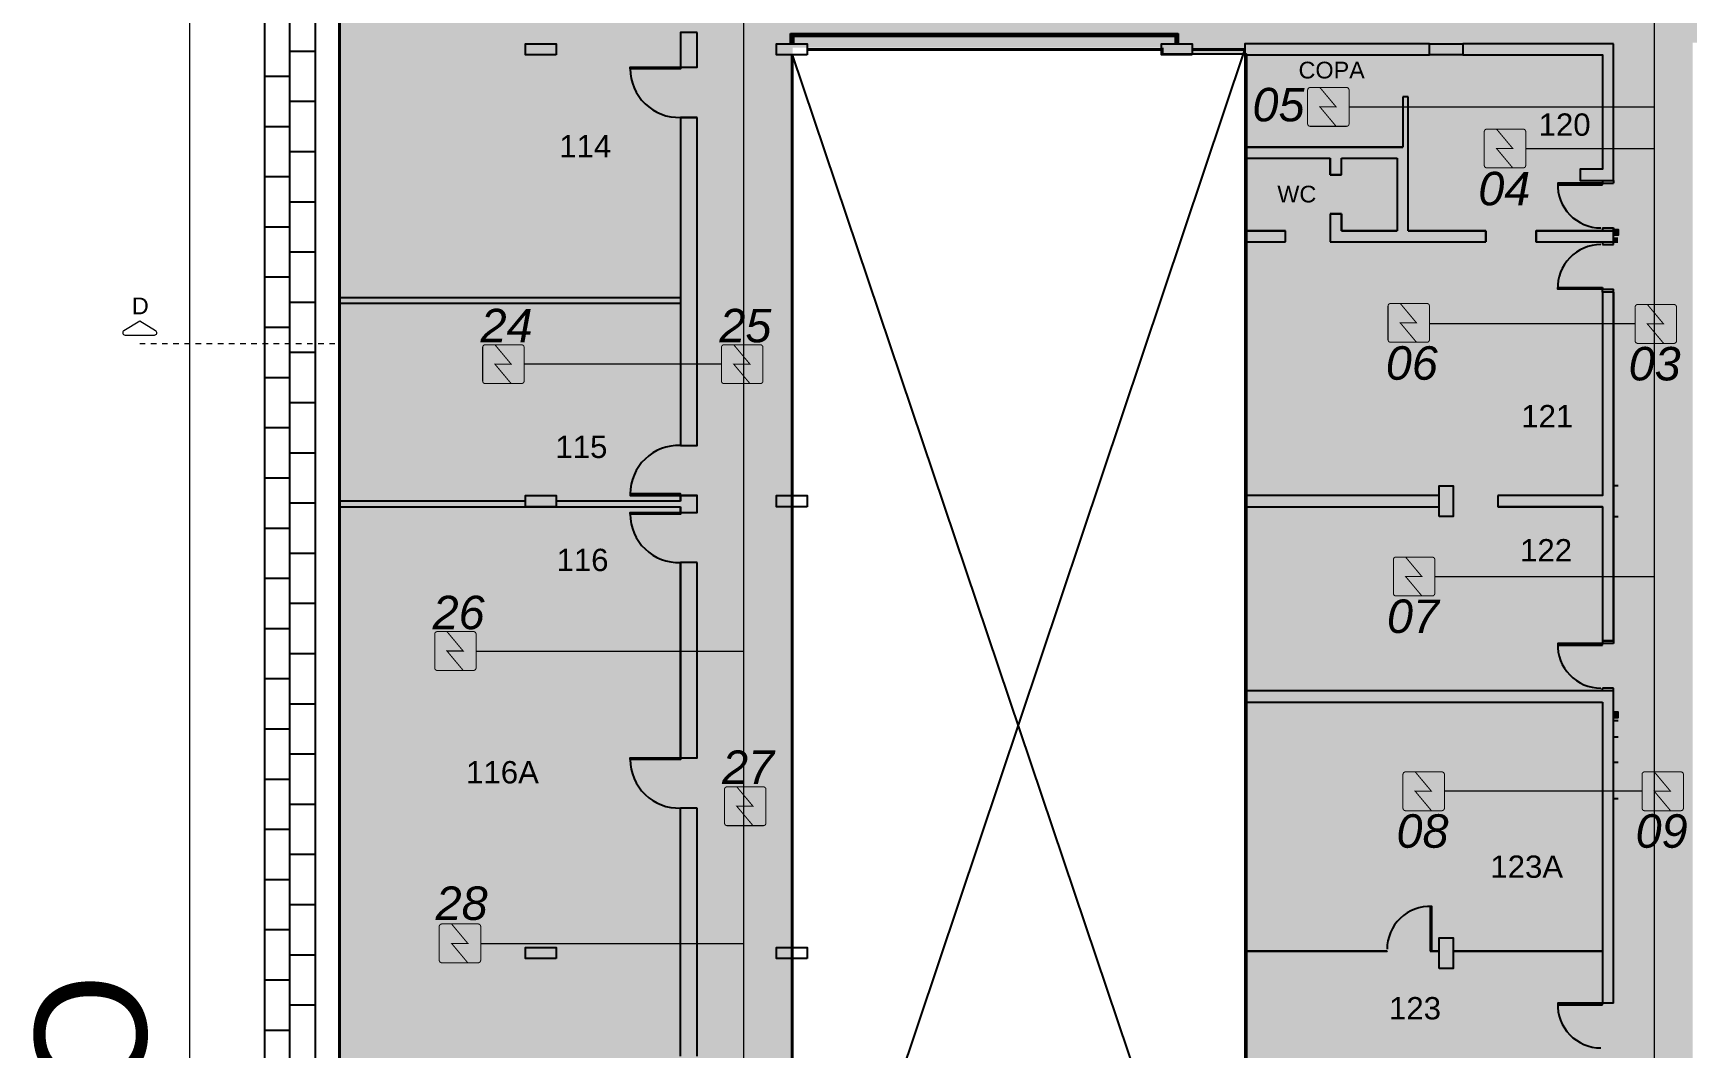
# Model space of a CAD drawing. Header units: metres. Extents: x -331 to 2982, y 362 to 2539.
# Drawn here: x 740.57 to 770.22, y 1569.72 to 1587.91 of the extents above; entities that cross this region are included whole.
import ezdxf
from ezdxf.enums import TextEntityAlignment as Align

# ---------------------------------------------------------------- set-up
doc = ezdxf.new("R2010")
doc.units = ezdxf.units.M
doc.linetypes.add('DASHDOT', pattern=[1, 0.5, -0.25, 0, -0.25])
doc.layers.get('0').update_dxf_attribs({"color": 251})
doc.layers.add('_corredores', color=251, linetype='Continuous', plot=False)
doc.layers.add('_salas', color=251, linetype='Continuous', plot=False)
for name, color, linetype in [('ALV', 251, 'Continuous'), ('CX', 251, 'Continuous'), ('Det', 251, 'Continuous'), ('DET. FUMAÇA', 1, 'Continuous'), ('Det_disjuntores_e_quadros', 251, 'Continuous'), ('Det_Instalacoes', 251, 'Continuous'), ('Det_Vigas', 251, 'Continuous'), ('Div', 251, 'Continuous'), ('Est', 251, 'Continuous'), ('SALAS NOVAS', 7, 'Continuous'), ('Texto_Salas', 251, 'Continuous'), ('vid', 251, 'Continuous')]:
    doc.layers.add(name, color=color, linetype=linetype)
doc.layers.add('LCorte', color=251, linetype='Continuous', lineweight=20)
doc.styles.add('ARIAL', font='arial.ttf')
doc.styles.add('DESTAQUE', font='arial.ttf', dxfattribs={"height": 0.4})
doc.styles.add('X3G_ENTITY_1416ABA1', font='arial.ttf', dxfattribs={"height": 0.6})
doc.styles.add('X3G_ENTITY_1416ABAB', font='arial.ttf', dxfattribs={"height": 0.6})
doc.styles.add('X3G_ENTITY_1416ABB5', font='arial.ttf', dxfattribs={"height": 0.6})
doc.styles.add('X3G_ENTITY_1416ABBF', font='arial.ttf', dxfattribs={"height": 0.6})
doc.styles.add('X3G_ENTITY_1416ABE7', font='arial.ttf', dxfattribs={"height": 0.6})
doc.styles.add('X3G_ENTITY_1416ABF1', font='arial.ttf', dxfattribs={"height": 0.6})
doc.styles.add('X3G_ENTITY_1416AE63', font='arial.ttf', dxfattribs={"height": 0.6})
doc.styles.add('X3G_ENTITY_1416AE6D', font='arial.ttf', dxfattribs={"height": 0.6})
doc.styles.add('X3G_ENTITY_1416AE8B', font='arial.ttf', dxfattribs={"height": 0.6})
doc.styles.add('X3G_ENTITY_1416AF21', font='arial.ttf', dxfattribs={"height": 0.6})
doc.styles.add('X3G_ENTITY_1416AF2B', font='arial.ttf', dxfattribs={"height": 0.6})
doc.styles.add('X3G_ENTITY_1416AF35', font='arial.ttf', dxfattribs={"height": 0.6})

# ---------------------------------------------------------------- blocks, each defined once
blk = doc.blocks.new('Detector de fumaça')
at = {"layer": 'DET. FUMAÇA', "linetype": 'Continuous', "lineweight": 15, "const_width": 0.0187}
blk.add_lwpolyline([(774.599, 539.816), (775.249, 539.816, -0.414214), (775.296, 539.769), (775.296, 539.167, -0.414214), (775.249, 539.12), (774.599, 539.12, -0.414214), (774.553, 539.167), (774.553, 539.769, -0.414214)], format="xyb", close=True, dxfattribs=at)
blk.add_lwpolyline([(774.773, 539.816), (775.064, 539.468), (774.773, 539.468), (775.064, 539.12)], dxfattribs=at)

msp = doc.modelspace()

# ---------------------------------------------------------------- hatches: boundary and pattern name
at = {"layer": '_corredores', "transparency": 33554508}
h = msp.add_hatch(color=256, dxfattribs=at)
h.dxf.hatch_style = 1
h.paths.add_polyline_path([(849.579, 1608.941), (849.579, 1612.216), (852.229, 1612.216), (852.229, 1614.651), (851.629, 1614.651), (851.629, 1624.564), (870.399, 1624.564), (870.399, 1626.4), (870.209, 1626.4), (870.209, 1626.597), (870.023, 1626.784), (866.324, 1626.785), (866.308, 1626.751), (866.204, 1626.834), (865.442, 1627.594), (864.014, 1627.594), (862.586, 1627.594), (861.776, 1626.785), (861.74, 1626.785), (861.736, 1626.784), (861.723, 1626.783), (861.705, 1626.783), (858.111, 1626.785), (857.764, 1626.438), (857.417, 1626.785), (853.824, 1626.785), (853.808, 1626.751), (853.704, 1626.834), (852.942, 1627.594), (851.514, 1627.594), (849.768, 1627.594), (849.768, 1626.834), (849.628, 1626.834), (849.628, 1629.914), (841.254, 1629.914), (841.254, 1628.074), (840.494, 1628.074), (840.494, 1627.116), (840.776, 1626.834), (840.394, 1626.452), (840.062, 1626.785), (836.454, 1626.785), (836.439, 1626.751), (836.334, 1626.834), (835.573, 1627.594), (834.144, 1627.594), (832.716, 1627.594), (831.906, 1626.785), (831.87, 1626.785), (831.867, 1626.784), (831.853, 1626.783), (831.835, 1626.783), (828.241, 1626.785), (827.894, 1626.438), (827.548, 1626.785), (823.954, 1626.785), (823.938, 1626.751), (823.834, 1626.834), (823.072, 1627.594), (821.644, 1627.594), (820.215, 1627.594), (819.405, 1626.785), (819.37, 1626.785), (819.366, 1626.784), (819.353, 1626.783), (819.335, 1626.783), (815.741, 1626.785), (815.394, 1626.438), (815.047, 1626.785), (811.454, 1626.785), (811.438, 1626.751), (811.334, 1626.834), (810.572, 1627.594), (809.144, 1627.594), (807.715, 1627.594), (806.906, 1626.785), (806.87, 1626.785), (806.866, 1626.784), (806.853, 1626.783), (806.835, 1626.783), (803.241, 1626.785), (802.894, 1626.438), (802.547, 1626.785), (798.954, 1626.785), (798.938, 1626.751), (798.834, 1626.834), (798.072, 1627.594), (796.644, 1627.594), (795.215, 1627.594), (794.406, 1626.785), (794.37, 1626.785), (794.366, 1626.784), (794.353, 1626.783), (794.335, 1626.783), (790.741, 1626.785), (790.394, 1626.438), (790.047, 1626.785), (786.454, 1626.785), (786.438, 1626.751), (786.334, 1626.834), (785.572, 1627.594), (784.144, 1627.594), (782.716, 1627.594), (781.906, 1626.785), (781.87, 1626.785), (781.866, 1626.784), (781.853, 1626.783), (781.835, 1626.783), (778.241, 1626.785), (777.894, 1626.438), (777.547, 1626.785), (773.954, 1626.785), (773.938, 1626.751), (773.834, 1626.834), (773.072, 1627.594), (771.644, 1627.594), (770.216, 1627.594), (769.406, 1626.785), (769.37, 1626.785), (769.367, 1626.784), (769.353, 1626.783), (769.335, 1626.783), (765.635, 1626.784), (765.449, 1626.597), (765.449, 1626.4), (765.259, 1626.4), (765.259, 1624.564), (770.104, 1624.564), (770.104, 1614.651), (770.414, 1614.651), (770.414, 1605.531), (765.029, 1605.531), (765.029, 1610.831), (763.829, 1610.831), (763.829, 1605.531), (755.929, 1605.531), (755.929, 1610.831), (754.829, 1610.831), (754.829, 1605.531), (746.079, 1605.531), (746.079, 1601.916), (748.449, 1601.916), (748.449, 1603.616), (748.049, 1603.616), (748.049, 1603.816), (754.474, 1603.816), (754.474, 1603.616), (754.149, 1603.616), (754.149, 1601.916), (754.474, 1601.916), (754.474, 1601.716), (754.474, 1601.191), (757.974, 1601.191), (757.974, 1603.591), (757.974, 1603.791), (768.029, 1603.791), (768.029, 1603.771), (768.834, 1603.771), (768.834, 1595.811), (768.004, 1595.811), (768.004, 1595.791), (762.364, 1595.791), (762.364, 1590.581), (754.174, 1590.581), (754.174, 1593.066), (752.499, 1593.066), (752.499, 1560.541), (752.299, 1560.541), (752.299, 1561.441), (751.199, 1561.441), (751.199, 1558.116), (752.299, 1558.116), (752.299, 1559.116), (752.499, 1559.116), (752.499, 1557.116), (755.419, 1557.116), (755.419, 1558.966), (753.924, 1558.966), (753.924, 1563.441), (754.189, 1563.441), (754.189, 1587.651), (760.824, 1587.651), (760.824, 1587.741), (768.929, 1587.741), (768.929, 1563.841), (770.329, 1563.841), (770.329, 1587.741), (771.929, 1587.741), (773.029, 1587.741), (775.879, 1587.741), (775.879, 1586.641), (777.179, 1586.641), (777.179, 1587.741), (788.779, 1587.741), (788.779, 1586.641), (790.079, 1586.641), (790.079, 1587.741), (802.329, 1587.741), (804.029, 1587.741), (844.979, 1587.741), (844.979, 1587.916), (845.279, 1587.916), (845.279, 1587.563), (845.279, 1563.241), (806.429, 1563.241), (806.429, 1563.441), (806.629, 1563.441), (806.629, 1565.791), (806.229, 1565.791), (806.229, 1585.191), (806.629, 1585.191), (806.629, 1587.541), (803.039, 1587.541), (803.039, 1576.841), (798.689, 1576.841), (796.094, 1576.841, -0.496898), (794.36, 1575.527), (793.559, 1573.063), (798.509, 1571.449), (798.509, 1560.721), (794.829, 1560.721), (794.829, 1560.541), (794.829, 1557.551), (801.129, 1557.551), (801.129, 1556.451), (802.329, 1556.451), (802.329, 1557.551), (805.229, 1557.551), (805.229, 1556.451), (806.429, 1556.451), (806.429, 1560.691), (845.279, 1560.691), (845.279, 1555.997), (846.404, 1555.997), (846.404, 1556.891), (846.054, 1556.891), (846.054, 1556.991), (846.454, 1556.991), (846.454, 1560.691), (849.204, 1560.691), (849.204, 1556.991), (849.604, 1556.991), (849.604, 1556.891), (849.254, 1556.891), (849.254, 1555.997), (850.479, 1555.997), (850.479, 1563.241), (849.579, 1563.241), (849.579, 1572.291), (849.579, 1575.941), (849.579, 1587.563), (849.579, 1588.141), (849.679, 1588.141), (849.679, 1587.991), (866.719, 1587.991), (870.339, 1587.991), (870.339, 1595.791), (866.429, 1595.791), (866.429, 1595.721), (852.429, 1595.721), (852.429, 1590.391), (849.579, 1590.391)])
h.paths.add_polyline_path([(845.139, 1595.841), (845.279, 1595.841), (845.279, 1590.341), (839.679, 1590.341), (775.879, 1590.341), (773.004, 1590.341), (773.004, 1595.811), (771.774, 1595.811), (771.774, 1603.766), (773.119, 1603.766), (773.119, 1603.821), (845.139, 1603.821)], flags=16)
h.paths.add_polyline_path([(846.026, 1605.531), (845.019, 1605.531), (845.019, 1609.931), (845.029, 1610.831), (843.829, 1610.831), (843.829, 1605.531), (835.029, 1605.531), (835.029, 1610.831), (833.829, 1610.831), (833.829, 1605.531), (825.029, 1605.531), (825.029, 1610.831), (823.829, 1610.831), (823.829, 1605.531), (815.029, 1605.531), (815.029, 1610.831), (813.829, 1610.831), (813.829, 1605.531), (805.029, 1605.531), (805.029, 1610.831), (803.829, 1610.831), (803.829, 1605.531), (795.029, 1605.531), (795.029, 1610.831), (793.829, 1610.831), (793.829, 1605.531), (785.029, 1605.531), (785.029, 1610.831), (783.829, 1610.831), (783.829, 1605.531), (775.029, 1605.531), (775.029, 1610.831), (773.999, 1610.831), (773.999, 1605.531), (773.214, 1605.531), (773.214, 1614.651), (773.144, 1614.651), (773.144, 1620.131), (775.164, 1620.131), (775.164, 1622.051), (773.644, 1622.051), (773.644, 1621.631), (773.184, 1621.631), (773.184, 1624.564), (845.949, 1624.563), (845.949, 1621.631), (845.489, 1621.631), (845.489, 1622.051), (843.989, 1622.051), (843.989, 1621.631), (843.969, 1620.131), (845.949, 1620.131), (845.949, 1614.651), (846.026, 1614.651)], flags=16)
h.paths.add_polyline_path([(865.19, 1593.806, -2.788173), (864.407, 1590.628), (864.569, 1590.706), (864.758, 1590.381), (866.058, 1591.278, -0.450063), (866.35, 1592.463), (865.616, 1593.862), (865.298, 1593.662)], flags=16)
h.paths.add_polyline_path([(845.264, 1626.452), (844.882, 1626.834), (845.264, 1627.216), (845.646, 1626.834)], flags=16)
h.paths.add_polyline_path([(851.514, 1626.452), (851.132, 1626.834), (851.514, 1627.216), (851.896, 1626.834)], flags=16)
h.paths.add_polyline_path([(834.144, 1626.452), (833.762, 1626.834), (834.144, 1627.216), (834.526, 1626.834)], flags=16)
h.paths.add_polyline_path([(864.014, 1626.452), (863.632, 1626.834), (864.014, 1627.216), (864.396, 1626.834)], flags=16)
h.paths.add_polyline_path([(821.644, 1626.452), (821.262, 1626.834), (821.644, 1627.216), (822.026, 1626.834)], flags=16)
h.paths.add_polyline_path([(809.526, 1626.834), (809.144, 1626.452), (808.762, 1626.834), (809.144, 1627.216)], flags=16)
h.paths.add_polyline_path([(797.026, 1626.834), (796.644, 1626.452), (796.262, 1626.834), (796.644, 1627.216)], flags=16)
h.paths.add_polyline_path([(784.526, 1626.834), (784.144, 1626.452), (783.762, 1626.834), (784.144, 1627.216)], flags=16)
h.paths.add_polyline_path([(772.026, 1626.834), (771.644, 1626.452), (771.262, 1626.834), (771.644, 1627.216)], flags=16)
h.paths.add_polyline_path([(767.575, 1593.944), (767.428, 1593.841), (767.223, 1594.085), (766.329, 1593.191, -0.414214), (766.329, 1592.392), (767.223, 1591.497), (767.428, 1591.741), (767.575, 1591.638, -3.171595)], flags=16)
at = {"layer": '_salas', "transparency": 33554559}
h = msp.add_hatch(color=256, dxfattribs=at)
h.dxf.hatch_style = 1
h.paths.add_polyline_path([(746.067, 1552.512), (773.017, 1552.512), (773.017, 1550.722), (773.217, 1550.722), (773.217, 1566.522), (773.017, 1566.522), (773.017, 1563.422), (770.517, 1563.422), (770.517, 1563.822), (770.317, 1563.822), (768.917, 1563.822), (768.917, 1587.722), (760.812, 1587.722), (760.812, 1587.632), (760.812, 1587.522), (762.307, 1587.522), (762.317, 1563.422), (757.857, 1563.422), (757.857, 1560.547), (753.912, 1560.547), (753.912, 1558.947), (755.407, 1558.947), (755.407, 1557.097), (752.487, 1557.097), (752.487, 1559.097), (752.287, 1559.097), (752.287, 1558.097), (751.187, 1558.097), (751.187, 1561.422), (752.287, 1561.422), (752.287, 1560.522), (752.487, 1560.522), (752.487, 1593.047), (754.162, 1593.047), (754.462, 1593.047), (754.462, 1593.247), (744.437, 1593.247), (744.437, 1593.047), (746.067, 1593.047)])
h = msp.add_hatch(color=256, dxfattribs=at)
h.dxf.hatch_style = 1
h.paths.add_polyline_path([(746.079, 1552.531), (773.029, 1552.531), (773.029, 1550.741), (773.229, 1550.741), (773.229, 1566.541), (773.029, 1566.541), (773.029, 1563.441), (770.529, 1563.441), (770.529, 1563.841), (770.329, 1563.841), (768.929, 1563.841), (768.929, 1587.741), (760.824, 1587.741), (760.824, 1587.651), (760.824, 1587.541), (762.319, 1587.541), (762.329, 1563.441), (757.869, 1563.441), (757.869, 1560.566), (753.924, 1560.566), (753.924, 1558.966), (755.419, 1558.966), (755.419, 1557.116), (752.499, 1557.116), (752.499, 1559.116), (752.299, 1559.116), (752.299, 1558.116), (751.199, 1558.116), (751.199, 1561.441), (752.299, 1561.441), (752.299, 1560.541), (752.499, 1560.541), (752.499, 1593.066), (754.174, 1593.066), (754.474, 1593.066), (754.474, 1593.266), (744.449, 1593.266), (744.449, 1593.066), (746.079, 1593.066)])
at = {"layer": 'Det_disjuntores_e_quadros', "transparency": 33554508}
h = msp.add_hatch(color=251, dxfattribs=at)
h.dxf.hatch_style = 1
h.paths.add_polyline_path([(768.989, 1584.391), (768.909, 1584.391), (768.909, 1584.291), (768.989, 1584.291)])
h = msp.add_hatch(color=251, dxfattribs=at)
h.dxf.hatch_style = 1
h.paths.add_polyline_path([(768.989, 1584.151), (768.909, 1584.151), (768.909, 1584.251), (768.989, 1584.251)])
h = msp.add_hatch(color=251, dxfattribs=at)
h.dxf.hatch_style = 1
h.paths.add_polyline_path([(768.989, 1575.641), (768.909, 1575.641), (768.909, 1575.741), (768.989, 1575.741)])
at = {"layer": 'Det_Instalacoes', "transparency": 33554508}
h = msp.add_hatch(color=251, dxfattribs=at)
h.dxf.hatch_style = 1
h.paths.add_polyline_path([(768.989, 1574.841), (768.909, 1574.841), (768.909, 1574.191), (768.989, 1574.191)])

# ---------------------------------------------------------------- linework, layer by layer
at = {"lineweight": 0}
for points in [[(773.029, 1552.531), (746.079, 1552.531), (746.079, 1593.066)], [(760.824, 1587.651), (760.824, 1587.541), (762.319, 1587.541), (762.329, 1563.441), (754.189, 1563.441)]]:
    msp.add_lwpolyline(points, dxfattribs=at)
at = {"color": 251}
for points in [[(773.029, 1552.531), (746.079, 1552.531), (746.079, 1593.066)], [(760.824, 1587.651), (760.824, 1587.541), (762.319, 1587.541), (762.329, 1563.441), (754.189, 1563.441)]]:
    msp.add_lwpolyline(points, dxfattribs=at)
at = {"layer": 'ALV', "color": 251}
for p, q in [((765.129, 1586.771), (765.129, 1585.871)), ((765.229, 1586.771), (765.129, 1586.771)), ((765.229, 1586.771), (765.129, 1586.771)), ((765.129, 1586.771), (765.129, 1585.871)), ((765.229, 1584.371), (765.229, 1586.771)), ((765.229, 1584.371), (765.229, 1586.771)), ((752.179, 1586.403), (752.479, 1586.403)), ((752.479, 1580.521), (752.479, 1586.403)), ((762.329, 1585.871), (765.129, 1585.871)), ((765.129, 1585.871), (762.329, 1585.871)), ((762.329, 1585.671), (763.829, 1585.671)), ((763.829, 1585.371), (763.829, 1585.671)), ((763.829, 1585.671), (763.829, 1585.371)), ((764.029, 1585.371), (764.029, 1585.671)), ((764.029, 1585.671), (765.029, 1585.671)), ((764.029, 1585.371), (764.029, 1585.671)), ((764.029, 1585.671), (765.029, 1585.671)), ((765.029, 1585.671), (765.029, 1584.371)), ((765.029, 1585.671), (765.029, 1584.371)), ((764.029, 1585.371), (763.829, 1585.371)), ((763.829, 1585.371), (764.029, 1585.371)), ((763.829, 1584.671), (763.829, 1584.171)), ((763.829, 1584.671), (764.029, 1584.671)), ((764.029, 1584.671), (763.829, 1584.671)), ((763.829, 1584.671), (763.829, 1584.171)), ((764.029, 1584.671), (764.029, 1584.371)), ((764.029, 1584.371), (764.029, 1584.671)), ((763.029, 1584.371), (762.329, 1584.371)), ((763.029, 1584.171), (763.029, 1584.371)), ((763.029, 1584.171), (763.029, 1584.371)), ((765.029, 1584.371), (764.029, 1584.371)), ((766.619, 1584.371), (765.229, 1584.371)), ((766.619, 1584.371), (766.619, 1584.171)), ((766.619, 1584.171), (766.619, 1584.371)), ((767.519, 1584.171), (767.519, 1584.371)), ((762.329, 1584.171), (763.029, 1584.171)), ((762.329, 1584.171), (763.029, 1584.171)), ((763.829, 1584.171), (766.619, 1584.171)), ((746.079, 1583.171), (752.179, 1583.171)), ((746.079, 1583.071), (752.179, 1583.071)), ((749.404, 1579.521), (746.079, 1579.521)), ((752.179, 1579.521), (749.954, 1579.521)), ((752.179, 1579.621), (752.479, 1579.621)), ((752.179, 1579.521), (752.179, 1579.621)), ((752.179, 1579.521), (752.179, 1579.521)), ((752.479, 1579.321), (752.479, 1579.621)), ((765.784, 1579.621), (762.329, 1579.621)), ((766.834, 1579.621), (766.834, 1579.421)), ((746.079, 1579.421), (752.179, 1579.421)), ((746.079, 1579.421), (749.404, 1579.421)), ((746.279, 1579.421), (752.179, 1579.421)), ((749.954, 1579.421), (752.179, 1579.421)), ((752.179, 1579.321), (752.179, 1579.421)), ((752.179, 1579.421), (752.179, 1579.421)), ((752.179, 1579.321), (752.479, 1579.321)), ((762.329, 1579.421), (765.784, 1579.421)), ((762.329, 1579.421), (765.784, 1579.421)), ((768.709, 1579.421), (766.834, 1579.421)), ((752.179, 1574.921), (752.179, 1578.421)), ((752.479, 1578.421), (752.179, 1578.421)), ((752.479, 1574.921), (752.479, 1578.421)), ((768.909, 1576.121), (762.329, 1576.121)), ((762.329, 1575.921), (768.709, 1575.921)), ((768.709, 1575.921), (768.709, 1570.521)), ((768.909, 1570.521), (768.909, 1576.121)), ((752.479, 1574.021), (752.179, 1574.021)), ((752.179, 1569.571), (752.179, 1574.021)), ((752.479, 1569.571), (752.479, 1574.021)), ((768.909, 1570.521), (768.709, 1570.521))]:
    msp.add_line(p, q, dxfattribs=at)
for points in [[(752.479, 1587.921), (752.179, 1587.921), (752.179, 1587.303), (752.479, 1587.303)], [(765.609, 1587.721), (762.299, 1587.721), (762.299, 1587.521), (762.329, 1587.521), (765.609, 1587.521)], [(768.909, 1587.721), (766.209, 1587.721), (766.209, 1587.521), (768.709, 1587.521), (768.709, 1585.471), (768.309, 1585.471), (768.309, 1585.271), (768.909, 1585.271)], [(752.479, 1586.403), (752.179, 1586.403), (752.179, 1580.521), (752.479, 1580.521)], [(768.909, 1584.371), (767.519, 1584.371), (767.519, 1584.171), (768.909, 1584.171)], [(752.479, 1578.421), (752.179, 1578.421), (752.179, 1574.921), (752.479, 1574.921)]]:
    msp.add_lwpolyline(points, close=True, dxfattribs=at)
for points in [[(762.329, 1584.371), (763.029, 1584.371)], [(764.029, 1584.371), (765.029, 1584.371)], [(765.229, 1584.371), (766.619, 1584.371)], [(767.519, 1584.371), (768.909, 1584.371)], [(763.829, 1584.171), (766.619, 1584.171)], [(767.519, 1584.171), (768.909, 1584.171)], [(768.709, 1579.421), (768.709, 1577.021), (768.909, 1577.021), (768.909, 1583.271), (768.709, 1583.271), (768.709, 1579.621), (768.709, 1579.621), (766.834, 1579.621)], [(768.909, 1583.271), (768.909, 1577.021)], [(752.179, 1579.421), (752.179, 1579.321), (752.479, 1579.321), (752.479, 1579.621), (752.179, 1579.621), (752.179, 1579.521)], [(766.834, 1579.421), (768.709, 1579.421), (768.709, 1577.021)]]:
    msp.add_lwpolyline(points, dxfattribs=at)
at = {"layer": 'CX', "color": 251, "ltscale": 0.8}
for p, q in [((768.709, 1585.271), (768.709, 1585.221)), ((768.909, 1585.271), (768.909, 1585.221)), ((768.709, 1584.421), (768.709, 1584.371)), ((768.909, 1584.371), (768.909, 1584.421)), ((768.909, 1584.421), (768.909, 1584.371)), ((768.709, 1584.171), (768.709, 1584.121)), ((768.909, 1584.121), (768.909, 1584.171)), ((768.709, 1583.271), (768.709, 1583.321)), ((768.909, 1583.271), (768.909, 1583.321)), ((768.709, 1577.021), (768.709, 1576.971)), ((768.909, 1577.021), (768.909, 1576.971)), ((768.709, 1576.121), (768.709, 1576.171)), ((768.909, 1576.121), (768.909, 1576.171))]:
    msp.add_line(p, q, dxfattribs=at)
at = {"layer": 'CX', "color": 251}
for p, q in [((768.909, 1577.021), (768.709, 1577.021)), ((768.909, 1576.971), (768.709, 1576.971)), ((768.909, 1576.171), (768.709, 1576.171))]:
    msp.add_line(p, q, dxfattribs=at)
at = {"layer": 'CX', "color": 251, "ltscale": 0.8}
for points in [[(752.179, 1587.303), (752.179, 1587.273), (751.279, 1587.273), (751.279, 1587.303)], [(752.179, 1579.621), (752.179, 1579.651), (751.279, 1579.651), (751.279, 1579.621)], [(752.179, 1579.321), (752.179, 1579.291), (751.279, 1579.291), (751.279, 1579.321)], [(752.179, 1574.921), (752.179, 1574.891), (751.279, 1574.891), (751.279, 1574.921)]]:
    msp.add_lwpolyline(points, close=True, dxfattribs=at)
at = {"layer": 'CX', "color": 251, "ltscale": 8}
for points in [[(768.709, 1585.191), (768.709, 1585.221), (767.909, 1585.221), (767.909, 1585.191)], [(768.709, 1583.351), (768.709, 1583.321), (767.909, 1583.321), (767.909, 1583.351)], [(768.709, 1576.941), (768.709, 1576.971), (767.909, 1576.971), (767.909, 1576.941)], [(765.618, 1571.458), (765.648, 1571.458), (765.648, 1572.258), (765.618, 1572.258)], [(768.709, 1570.492), (768.709, 1570.522), (767.909, 1570.522), (767.909, 1570.492)]]:
    msp.add_lwpolyline(points, close=True, dxfattribs=at)
at = {"layer": 'CX', "color": 251}
for points in [[(768.709, 1585.221), (768.909, 1585.221)], [(768.709, 1584.421), (768.909, 1584.421)], [(768.709, 1584.121), (768.909, 1584.121)]]:
    msp.add_lwpolyline(points, dxfattribs=at)
at = {"layer": 'CX', "color": 251, "ltscale": 0.8}
msp.add_lwpolyline([(768.709, 1583.321), (768.909, 1583.321)], dxfattribs=at)
for centre, start, end in [((752.15, 1587.273), 180, 271.942), ((752.15, 1579.651), 88.058, 180), ((752.15, 1579.291), 180, 271.942), ((752.15, 1574.891), 180, 271.942)]:
    msp.add_arc(centre, 0.871, start, end, dxfattribs=at)
at = {"layer": 'CX', "color": 251, "ltscale": 8}
for centre, start, end in [((768.679, 1585.192), 177.8106, 270), ((768.679, 1583.351), 90, 182.1894), ((768.679, 1576.942), 177.8106, 270), ((765.619, 1571.488), 87.8106, 180), ((768.679, 1570.492), 177.8106, 270)]:
    msp.add_arc(centre, 0.771, start, end, dxfattribs=at)
at = {"layer": 'Det', "color": 251}
for p, q in [((744.729, 1551.621), (744.729, 1593.046)), ((745.179, 1551.621), (745.179, 1593.046)), ((745.629, 1593.046), (745.629, 1552.071)), ((744.729, 1587.591), (744.729, 1587.591)), ((745.179, 1587.591), (745.629, 1587.591)), ((754.189, 1563.421), (762.299, 1587.611)), ((762.309, 1563.421), (754.189, 1587.521)), ((744.729, 1587.141), (745.179, 1587.141)), ((744.729, 1586.691), (744.729, 1586.691)), ((745.179, 1586.691), (745.629, 1586.691)), ((744.729, 1586.241), (745.179, 1586.241)), ((744.729, 1585.791), (744.729, 1585.791)), ((745.179, 1585.791), (745.629, 1585.791)), ((744.729, 1585.341), (745.179, 1585.341)), ((744.729, 1584.891), (744.729, 1584.891)), ((745.179, 1584.891), (745.629, 1584.891)), ((744.729, 1584.441), (745.179, 1584.441)), ((744.729, 1583.991), (744.729, 1583.991)), ((745.179, 1583.991), (745.629, 1583.991)), ((744.729, 1583.541), (745.179, 1583.541)), ((744.729, 1583.091), (744.729, 1583.091)), ((745.179, 1583.091), (745.629, 1583.091)), ((744.729, 1582.641), (745.179, 1582.641)), ((744.729, 1582.191), (744.729, 1582.191)), ((745.179, 1582.191), (745.629, 1582.191)), ((744.729, 1581.741), (745.179, 1581.741)), ((744.729, 1581.291), (744.729, 1581.291)), ((745.179, 1581.291), (745.629, 1581.291)), ((744.729, 1580.841), (745.179, 1580.841)), ((744.729, 1580.391), (744.729, 1580.391)), ((745.179, 1580.391), (745.629, 1580.391)), ((744.729, 1579.941), (745.179, 1579.941)), ((744.729, 1579.491), (744.729, 1579.491)), ((745.179, 1579.491), (745.629, 1579.491)), ((744.729, 1579.041), (745.179, 1579.041)), ((744.729, 1578.591), (744.729, 1578.591)), ((745.179, 1578.591), (745.629, 1578.591)), ((744.729, 1578.141), (745.179, 1578.141)), ((744.729, 1577.691), (744.729, 1577.691)), ((745.179, 1577.691), (745.629, 1577.691)), ((744.729, 1577.241), (745.179, 1577.241)), ((744.729, 1576.791), (744.729, 1576.791)), ((745.179, 1576.791), (745.629, 1576.791)), ((744.729, 1576.341), (745.179, 1576.341)), ((744.729, 1575.891), (744.729, 1575.891)), ((745.179, 1575.891), (745.629, 1575.891)), ((744.729, 1575.441), (745.179, 1575.441)), ((744.729, 1574.991), (744.729, 1574.991)), ((745.179, 1574.991), (745.629, 1574.991)), ((744.729, 1574.541), (745.179, 1574.541)), ((744.729, 1574.091), (744.729, 1574.091)), ((745.179, 1574.091), (745.629, 1574.091)), ((744.729, 1573.641), (745.179, 1573.641)), ((744.729, 1573.191), (744.729, 1573.191)), ((745.179, 1573.191), (745.629, 1573.191)), ((744.729, 1572.741), (745.179, 1572.741)), ((744.729, 1572.291), (744.729, 1572.291)), ((745.179, 1572.291), (745.629, 1572.291)), ((744.729, 1571.841), (745.179, 1571.841)), ((744.729, 1571.391), (744.729, 1571.391)), ((745.179, 1571.391), (745.629, 1571.391)), ((744.729, 1570.941), (745.179, 1570.941)), ((744.729, 1570.491), (744.729, 1570.491)), ((745.179, 1570.491), (745.629, 1570.491)), ((744.729, 1570.041), (745.179, 1570.041))]:
    msp.add_line(p, q, dxfattribs=at)
at = {"layer": 'Det_disjuntores_e_quadros', "color": 251}
for points in [[(768.909, 1584.391), (768.989, 1584.391), (768.989, 1584.291), (768.909, 1584.291)], [(768.909, 1575.641), (768.989, 1575.641), (768.989, 1575.741), (768.909, 1575.741)]]:
    msp.add_lwpolyline(points, dxfattribs=at)
for centre in [(768.929, 1584.201), (768.929, 1575.691)]:
    msp.add_circle(centre, 0.015, dxfattribs=at)
at = {"layer": 'Det_Instalacoes', "color": 251}
for p, q in [((768.909, 1574.841), (768.989, 1574.841)), ((768.909, 1574.191), (768.989, 1574.191))]:
    msp.add_line(p, q, dxfattribs=at)
at = {"layer": 'Det_Vigas', "color": 251}
for p, q in [((768.989, 1579.796), (768.909, 1579.796)), ((768.909, 1579.246), (768.989, 1579.246)), ((768.909, 1575.591), (768.989, 1575.591)), ((768.989, 1575.291), (768.909, 1575.291))]:
    msp.add_line(p, q, dxfattribs=at)
at = {"layer": 'Div', "color": 230, "linetype": 'Continuous', "lineweight": 0}
msp.add_line((743.378, 1614.343), (743.378, 1551.189), dxfattribs=at)
at = {"layer": 'Div', "color": 150, "linetype": 'Continuous', "lineweight": 0}
for p, q in [((769.645, 1565.367), (769.645, 1588.762)), ((753.317, 1558.146), (753.317, 1588.414)), ((764.167, 1586.59), (769.645, 1586.59)), ((767.333, 1585.844), (769.645, 1585.844)), ((769.294, 1582.699), (765.608, 1582.699)), ((752.915, 1581.978), (749.376, 1581.978)), ((765.704, 1578.171), (769.645, 1578.171)), ((748.517, 1576.836), (753.317, 1576.836)), ((769.419, 1574.321), (765.876, 1574.321)), ((748.599, 1571.595), (753.317, 1571.595))]:
    msp.add_line(p, q, dxfattribs=at)
at = {"layer": 'Div', "lineweight": 0}
for p, q in [((764.848, 1571.458), (762.329, 1571.458)), ((764.848, 1571.448), (762.329, 1571.448)), ((764.848, 1571.448), (764.848, 1571.458)), ((765.648, 1571.458), (765.648, 1571.448)), ((765.784, 1571.458), (765.648, 1571.458)), ((765.784, 1571.448), (765.648, 1571.448)), ((768.709, 1571.458), (766.034, 1571.458)), ((768.709, 1571.448), (766.034, 1571.448))]:
    msp.add_line(p, q, dxfattribs=at)
at = {"layer": 'Div', "color": 251}
for p, q in [((764.848, 1571.458), (762.329, 1571.458)), ((764.848, 1571.448), (762.329, 1571.448)), ((764.848, 1571.448), (764.848, 1571.458)), ((765.648, 1571.458), (765.648, 1571.448)), ((765.784, 1571.458), (765.648, 1571.458)), ((765.784, 1571.448), (765.648, 1571.448)), ((768.709, 1571.458), (766.034, 1571.458)), ((768.709, 1571.448), (766.034, 1571.448))]:
    msp.add_line(p, q, dxfattribs=at)
at = {"layer": 'Est', "color": 251}
for points in [[(749.954, 1587.521), (749.404, 1587.521), (749.404, 1587.721), (749.954, 1587.721)], [(754.454, 1587.521), (753.904, 1587.521), (753.904, 1587.721), (754.454, 1587.721)], [(761.354, 1587.521), (760.804, 1587.521), (760.804, 1587.721), (761.354, 1587.721)], [(765.609, 1587.521), (765.609, 1587.721), (766.209, 1587.721), (766.209, 1587.521)], [(765.784, 1579.246), (765.784, 1579.796), (766.034, 1579.796), (766.034, 1579.246)], [(749.954, 1579.421), (749.404, 1579.421), (749.404, 1579.621), (749.954, 1579.621)], [(754.454, 1579.421), (753.904, 1579.421), (753.904, 1579.621), (754.454, 1579.621)], [(749.954, 1571.321), (749.404, 1571.321), (749.404, 1571.521), (749.954, 1571.521)], [(754.454, 1571.321), (753.904, 1571.321), (753.904, 1571.521), (754.454, 1571.521)], [(765.784, 1571.146), (765.784, 1571.696), (766.034, 1571.696), (766.034, 1571.146)]]:
    msp.add_lwpolyline(points, close=True, dxfattribs=at)
at = {"layer": 'LCorte', "color": 251, "linetype": 'DASHDOT', "ltscale": 0.005}
msp.add_line((742.486, 1582.351), (746.059, 1582.351), dxfattribs=at)
at = {"layer": 'LCorte', "color": 251}
msp.add_lwpolyline([(742.486, 1582.748), (742.201, 1582.577, 0.760667), (742.223, 1582.5), (742.75, 1582.5, 0.760667), (742.771, 1582.577), (742.486, 1582.748)], format="xyb", dxfattribs=at)
at = {"layer": 'vid', "color": 251}
for p, q in [((746.059, 1552.511), (746.059, 1593.046)), ((746.079, 1552.531), (746.079, 1593.046)), ((754.154, 1587.906), (761.104, 1587.906)), ((754.154, 1587.721), (754.154, 1587.906)), ((754.169, 1587.891), (761.089, 1587.891)), ((754.169, 1587.721), (754.169, 1587.891)), ((754.189, 1587.871), (761.069, 1587.871)), ((754.189, 1587.871), (754.189, 1587.721)), ((754.204, 1587.856), (761.054, 1587.856)), ((754.204, 1587.856), (754.204, 1587.721)), ((761.054, 1587.721), (761.054, 1587.856)), ((761.069, 1587.721), (761.069, 1587.871)), ((761.089, 1587.891), (761.089, 1587.721)), ((761.104, 1587.906), (761.104, 1587.721)), ((754.169, 1587.521), (754.169, 1563.421)), ((754.189, 1587.521), (754.189, 1563.421)), ((754.454, 1587.631), (760.804, 1587.631)), ((754.454, 1587.611), (760.804, 1587.611)), ((761.354, 1587.631), (762.299, 1587.631)), ((761.354, 1587.611), (762.299, 1587.611)), ((762.299, 1587.521), (762.299, 1563.421)), ((762.329, 1587.521), (762.329, 1563.421))]:
    msp.add_line(p, q, dxfattribs=at)

# ---------------------------------------------------------------- block references
at = {"layer": 'DET. FUMAÇA', "linetype": 'Continuous', "lineweight": 0}
for p in [(-11.129, 1047.122), (-7.962, 1046.376), (-9.688, 1043.25), (-5.258, 1043.231), (-25.919, 1042.51), (-21.638, 1042.51), (-9.592, 1038.703), (-26.779, 1037.368), (-21.583, 1034.585), (-9.42, 1034.853), (-5.134, 1034.853), (-26.697, 1032.127)]:
    msp.add_blockref('Detector de fumaça', p, dxfattribs=at)

# ---------------------------------------------------------------- texts
at = {"layer": 'Div', "color": 5, "linetype": 'Continuous', "lineweight": 0, "true_color": 0x0000ff, "char_height": 0.6, "attachment_point": 1}
for s, insert, style in [('{\\fArial|b0|i1|c0|p34;05}', (762.436, 1586.931), 'X3G_ENTITY_1416ABB5'), ('{\\fArial|b0|i1|c0|p34;04}', (766.484, 1585.426), 'X3G_ENTITY_1416ABAB'), ('{\\fArial|b0|i1|c0|p34;24}', (748.597, 1582.97), 'X3G_ENTITY_1416ABE7'), ('{\\fArial|b0|i1|c0|p34;25}', (752.878, 1582.97), 'X3G_ENTITY_1416ABF1'), ('{\\fArial|b0|i1|c0|p34;06}', (764.826, 1582.299), 'X3G_ENTITY_1416ABBF'), ('{\\fArial|b0|i1|c0|p34;03}', (769.179, 1582.287), 'X3G_ENTITY_1416ABA1'), ('{\\fArial|b0|i1|c0|p34;26}', (747.737, 1577.827), 'X3G_ENTITY_1416AF2B'), ('{\\fArial|b0|i1|c0|p34;07}', (764.846, 1577.759), 'X3G_ENTITY_1416AE63'), ('{\\fArial|b0|i1|c0|p34;27}', (752.926, 1575.053), 'X3G_ENTITY_1416AF35'), ('{\\fArial|b0|i1|c0|p34;08}', (765.018, 1573.909), 'X3G_ENTITY_1416AE6D'), ('{\\fArial|b0|i1|c0|p34;09}', (769.304, 1573.909), 'X3G_ENTITY_1416AE8B'), ('{\\fArial|b0|i1|c0|p34;28}', (747.791, 1572.615), 'X3G_ENTITY_1416AF21')]:
    msp.add_mtext_dynamic_manual_height_columns(s, width=13.3188, gutter_width=2.5, heights=[0], dxfattribs=dict(at, insert=insert, style=style))
at = {"layer": 'LCorte', "color": 251, "style": 'ARIAL'}
msp.add_attdef('D', text='A', height=0.3, dxfattribs=at).set_placement((742.497, 1583.022), align=Align.MIDDLE_CENTER)
at = {"layer": 'SALAS NOVAS', "color": 251, "style": 'DESTAQUE'}
for s, p in [('120', (768.031, 1586.073)), ('114', (750.473, 1585.687)), ('121', (767.72, 1580.846)), ('115', (750.404, 1580.296)), ('116', (750.424, 1578.269)), ('122', (767.699, 1578.442)), ('116A', (748.99, 1574.463)), ('123A', (767.352, 1572.77)), ('123', (765.349, 1570.232))]:
    msp.add_text(s, height=0.4, dxfattribs=at).set_placement(p, align=Align.CENTER)
at = {"layer": 'Texto_Salas', "color": 251, "style": 'DESTAQUE'}
for s, p in [('COPA', (763.261, 1587.1)), ('WC', (762.881, 1584.877))]:
    msp.add_text(s, height=0.3, dxfattribs=at).set_placement(p)
at = {"layer": 'Texto_Salas', "color": 251, "insert": (742.635, 1561.146), "char_height": 2, "width": 19.86522, "attachment_point": 8, "rotation": 90, "style": 'ARIAL'}
msp.add_mtext('1º PAVIMENTO', dxfattribs=at)

doc.saveas('drawing.dxf')
